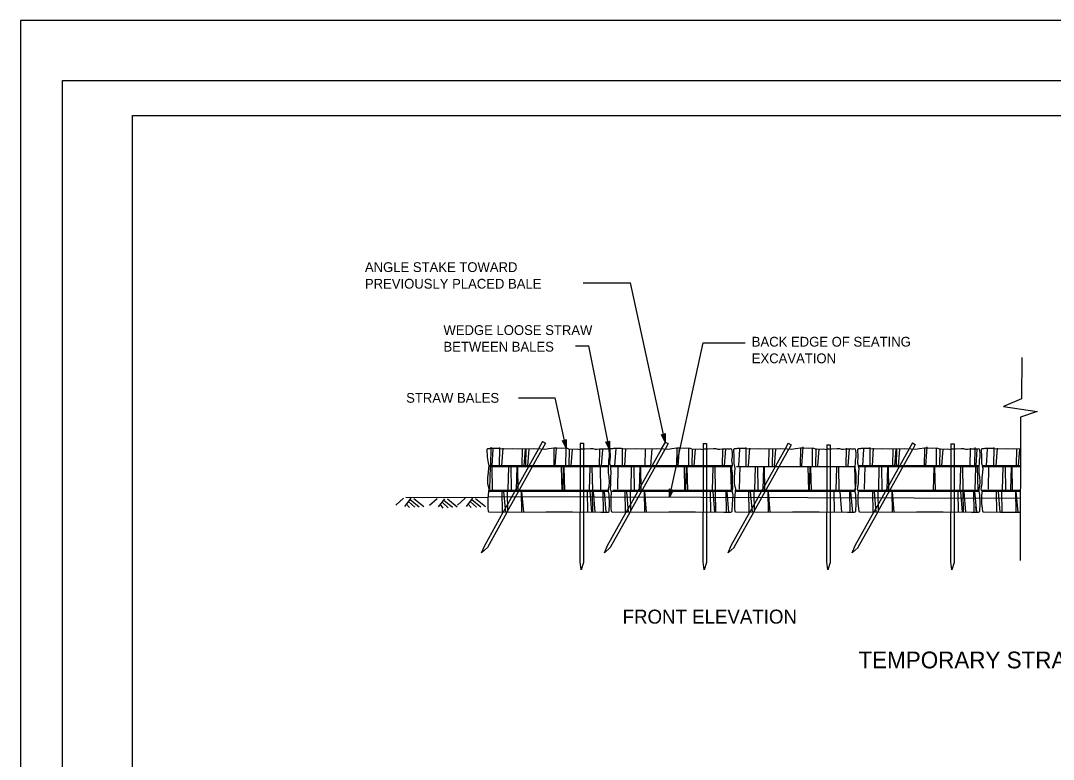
# Model space of a CAD drawing. Extents: x -893 to 867, y -474 to 712.
# Drawn here: x -893 to -154, y 183 to 712 of the extents above; entities that cross this region are included whole.
import ezdxf

# ---------------------------------------------------------------- set-up
doc = ezdxf.new("R2010")
doc.units = 0
for name, color, linetype in [('border_PLOTTING-ELEMENTS', 7, 'Continuous'), ('border_rw_22x34_Cut_Lines', 7, 'Continuous'), ('border_SHEET', 7, 'Continuous'), ('rd_PROFILE-OG', 7, 'Continuous'), ('temp_CONSTRUCTION', 7, 'Continuous'), ('temp_CONSTRUCTION-anno', 7, 'Continuous')]:
    doc.layers.add(name, color=color, linetype=linetype)

msp = doc.modelspace()

# ---------------------------------------------------------------- linework, layer by layer
at = {"layer": 'border_PLOTTING-ELEMENTS'}
for points in [[(-893.45, -474.05), (866.55, -474.05), (866.55, 711.96), (-893.45, 711.96)], [(-863.45, 668.96), (836.55, 668.96), (836.55, -431.05), (-863.45, -431.05)]]:
    msp.add_lwpolyline(points, close=True, dxfattribs=at)
at = {"layer": 'border_rw_22x34_Cut_Lines'}
msp.add_lwpolyline([(-863.45, 668.96), (836.55, 668.96), (836.55, -431.05), (-863.45, -431.05)], close=True, dxfattribs=at)
at = {"layer": 'border_SHEET'}
for p, q in [((-813.45, 643.96), (811.55, 643.96)), ((-813.45, -406.05), (-813.45, 643.96))]:
    msp.add_line(p, q, dxfattribs=at)
at = {"layer": 'rd_PROFILE-OG'}
for p, q in [((-619.28, 369.8), (-624.84, 364.85)), ((-614.01, 369.76), (-618.59, 363.93)), ((-559.16, 370.08), (-617.72, 370.27)), ((-611.87, 369.74), (-604.84, 363.95)), ((-575.11, 369.8), (-580.67, 364.85)), ((-569.84, 369.76), (-574.42, 363.93)), ((-567.7, 369.74), (-560.67, 363.95)), ((-617.13, 365.6), (-615.12, 363.14)), ((-615.61, 367.28), (-611.32, 363.37)), ((-614.46, 368.89), (-608.18, 363.71)), ((-595.25, 369.44), (-600.81, 364.5)), ((-589.98, 369.41), (-594.56, 363.58)), ((-593.1, 365.25), (-591.09, 362.78)), ((-591.58, 366.92), (-587.29, 363.02)), ((-590.43, 368.53), (-584.15, 363.36)), ((-587.84, 369.39), (-580.81, 363.6)), ((-572.96, 365.6), (-570.95, 363.14)), ((-571.44, 367.28), (-567.15, 363.37)), ((-570.29, 368.89), (-564.01, 363.71))]:
    msp.add_line(p, q, dxfattribs=at)
at = {"layer": 'temp_CONSTRUCTION'}
for p, q in [((-519.81, 410.36), (-522.74, 405.09)), ((-517.75, 409.22), (-520.09, 404.99)), ((-519.81, 410.36), (-517.75, 409.22)), ((-492.77, 409.32), (-492.77, 404.67)), ((-492.77, 409.32), (-490.41, 409.32)), ((-490.41, 409.32), (-490.41, 405.04)), ((-431.95, 410.08), (-434.72, 405.09)), ((-429.88, 408.93), (-432.07, 404.99)), ((-431.95, 410.08), (-429.88, 408.93)), ((-404.75, 408.97), (-404.75, 404.67)), ((-404.75, 408.97), (-402.38, 408.97)), ((-402.38, 408.97), (-402.38, 405.04)), ((-343.83, 409.3), (-346.17, 405.09)), ((-343.83, 409.3), (-341.76, 408.15)), ((-341.76, 408.15), (-343.52, 404.99)), ((-316.19, 408), (-316.19, 404.67)), ((-316.19, 408), (-313.83, 408)), ((-313.83, 408), (-313.83, 405.04)), ((-254.93, 409.5), (-257.38, 405.09)), ((-254.93, 409.5), (-252.87, 408.35)), ((-252.87, 408.35), (-254.73, 404.99)), ((-227.4, 408.7), (-227.4, 404.67)), ((-227.4, 408.7), (-225.04, 408.7)), ((-225.04, 408.7), (-225.04, 405.04)), ((-556.77, 393.04), (-556.6, 406.39)), ((-555.92, 393.1), (-555.07, 404.91)), ((-550.61, 393.04), (-550.44, 406.24)), ((-548.96, 393.1), (-548.05, 405.77)), ((-522.72, 405.13), (-547.87, 359.88)), ((-520.18, 404.83), (-545.23, 359.78)), ((-534.3, 393.04), (-534.15, 405.33)), ((-532.85, 393.1), (-532, 404.91)), ((-531.62, 393.04), (-531.46, 405.33)), ((-530.27, 393.1), (-529.42, 404.91)), ((-511.57, 393.04), (-511.42, 405.33)), ((-510.72, 393.1), (-509.81, 405.69)), ((-503.11, 393.04), (-502.96, 405.45)), ((-500.68, 393.04), (-500.53, 404.83)), ((-499.23, 393.1), (-498.38, 404.91)), ((-492.77, 404.68), (-492.77, 360.14)), ((-490.41, 404.99), (-490.41, 360.11)), ((-478.91, 393.04), (-478.76, 404.99)), ((-477.46, 393.1), (-476.63, 404.72)), ((-467.9, 392.96), (-467.01, 405.4)), ((-462.59, 392.96), (-462.44, 405.32)), ((-460.95, 392.96), (-460.08, 405.09)), ((-434.7, 405.13), (-459.85, 359.88)), ((-432.16, 404.83), (-457.2, 359.78)), ((-446.28, 392.96), (-446.13, 405.07)), ((-442.26, 392.96), (-441.38, 405.18)), ((-423.55, 393.04), (-423.4, 405.33)), ((-422.7, 393.1), (-421.79, 405.69)), ((-415.09, 393.04), (-414.94, 405.33)), ((-412.66, 393.04), (-412.51, 404.83)), ((-411.21, 393.1), (-410.36, 404.91)), ((-404.75, 404.68), (-404.75, 360.14)), ((-402.38, 404.99), (-402.38, 360.11)), ((-390.89, 393.04), (-390.74, 404.97)), ((-389.44, 393.1), (-388.57, 405.26)), ((-379.34, 393.1), (-378.49, 404.91)), ((-374.03, 393.04), (-373.87, 406.24)), ((-372.38, 393.1), (-371.47, 405.77)), ((-346.14, 405.13), (-371.29, 359.88)), ((-343.61, 404.83), (-368.65, 359.78)), ((-357.72, 393.04), (-357.57, 405.33)), ((-355.04, 393.04), (-354.89, 405.33)), ((-353.69, 393.1), (-352.84, 404.91)), ((-334.99, 393.04), (-334.84, 405.33)), ((-334.14, 393.1), (-333.17, 406.56)), ((-326.53, 393.04), (-326.38, 405.33)), ((-324.1, 393.04), (-323.95, 405.33)), ((-322.65, 393.1), (-321.8, 404.91)), ((-316.19, 404.68), (-316.19, 360.14)), ((-313.83, 404.99), (-313.83, 360.11)), ((-302.33, 393.04), (-302.17, 405.77)), ((-300.88, 393.1), (-300.01, 405.26)), ((-290.55, 393.1), (-289.7, 404.91)), ((-285.25, 393.04), (-285.08, 406.24)), ((-283.6, 393.1), (-282.69, 405.77)), ((-257.36, 405.13), (-282.51, 359.88)), ((-254.82, 404.83), (-279.86, 359.78)), ((-268.94, 393.04), (-268.79, 405.33)), ((-267.49, 393.1), (-266.64, 404.91)), ((-266.26, 393.04), (-266.1, 405.33)), ((-264.91, 393.1), (-264.06, 404.91)), ((-246.21, 393.04), (-246.05, 405.33)), ((-245.36, 393.1), (-244.39, 406.56)), ((-237.75, 393.04), (-237.6, 405.33)), ((-235.32, 393.04), (-235.16, 405.33)), ((-233.87, 393.1), (-233.02, 404.91)), ((-227.4, 404.68), (-227.4, 360.14)), ((-225.04, 404.99), (-225.04, 360.11)), ((-213.55, 393.04), (-213.39, 405.77)), ((-210.17, 393.04), (-210, 406.16)), ((-209.32, 393.1), (-208.47, 404.91)), ((-201.96, 393.1), (-201.11, 404.91)), ((-196.65, 393.04), (-196.49, 406.24)), ((-195.01, 393.1), (-194.09, 405.77)), ((-180.35, 393.04), (-180.19, 405.33)), ((-178.9, 393.1), (-178.05, 404.91)), ((-472.6, 392.96), (-558.33, 392.96)), ((-557.5, 376.42), (-557.08, 392.61)), ((-472.68, 392.36), (-557.49, 392.36)), ((-555.55, 375.72), (-555.9, 392.38)), ((-544.42, 375.78), (-543.99, 392.32)), ((-541.96, 375.72), (-542.3, 392.08)), ((-538.4, 375.72), (-537.97, 392.2)), ((-537.13, 375.66), (-537.48, 392.32)), ((-505.8, 375.4), (-506.15, 392.23)), ((-505.1, 375.75), (-504.67, 392.11)), ((-503.83, 375.34), (-504.18, 392.17)), ((-486.14, 375.6), (-485.71, 392.02)), ((-483.87, 375.66), (-484.21, 392.02)), ((-478.05, 375.66), (-478.39, 392.26)), ((-384.58, 392.96), (-471.19, 392.96)), ((-384.66, 392.36), (-470.89, 392.36)), ((-465.94, 376.42), (-465.52, 392.36)), ((-456.4, 375.78), (-455.97, 392.36)), ((-453.94, 375.72), (-454.28, 392.36)), ((-450.38, 375.72), (-449.94, 392.36)), ((-449.11, 375.66), (-449.46, 392.36)), ((-417.78, 375.4), (-418.13, 392.23)), ((-417.08, 375.75), (-416.65, 392.11)), ((-415.81, 375.34), (-416.16, 392.17)), ((-398.12, 375.6), (-397.69, 392.02)), ((-395.85, 375.66), (-396.19, 392.02)), ((-384.54, 375.66), (-384.89, 392.26)), ((-384.36, 375.66), (-384.71, 392.26)), ((-296.1, 392.36), (-380.91, 392.36)), ((-378.68, 376.42), (-378.25, 392.61)), ((-367.84, 375.78), (-367.41, 392.32)), ((-365.38, 375.72), (-365.72, 392.08)), ((-361.82, 375.72), (-361.39, 392.2)), ((-360.55, 375.66), (-360.9, 392.32)), ((-329.22, 375.4), (-329.57, 392.23)), ((-328.52, 375.75), (-328.09, 392.11)), ((-327.25, 375.34), (-327.6, 392.17)), ((-309.56, 375.6), (-309.13, 392.02)), ((-307.29, 375.66), (-307.63, 392.02)), ((-295.75, 375.66), (-296.1, 392.26)), ((-295.58, 375.66), (-295.92, 392.26)), ((-207.24, 392.96), (-293.64, 392.96)), ((-207.31, 392.36), (-293.22, 392.36)), ((-289.15, 376.42), (-288.72, 392.61)), ((-279.06, 375.78), (-278.63, 392.32)), ((-276.59, 375.72), (-276.94, 392.08)), ((-273.04, 375.72), (-272.6, 392.2)), ((-271.76, 375.66), (-272.11, 392.32)), ((-239.73, 375.75), (-239.31, 392.11)), ((-238.47, 375.34), (-238.82, 392.17)), ((-220.77, 375.6), (-220.34, 392.02)), ((-218.5, 375.66), (-218.85, 392.02)), ((-210.08, 375.6), (-209.65, 392.14)), ((-207.5, 392.36), (-209.44, 392.36)), ((-207.91, 375.66), (-208.26, 392.26)), ((-177.66, 392.96), (-205.04, 392.96)), ((-177.66, 392.36), (-204.62, 392.36)), ((-200.55, 376.42), (-200.13, 392.61)), ((-190.46, 375.78), (-190.03, 392.32)), ((-188, 375.72), (-188.34, 392.08)), ((-184.44, 375.72), (-184.01, 392.2)), ((-183.17, 375.66), (-183.52, 392.32)), ((-177.66, 393.04), (-177.66, 393.36)), ((-472.52, 374.72), (-558.54, 374.72)), ((-177.66, 369.55), (-558.27, 370.82)), ((-473.06, 375.44), (-557.49, 375.44)), ((-548.38, 359.87), (-548.68, 374.69)), ((-546.14, 359.87), (-547.38, 374.69)), ((-544.6, 359.87), (-544.91, 374.69)), ((-534.52, 359.87), (-534.82, 374.69)), ((-533.28, 359.87), (-534.52, 374.69)), ((-487.32, 359.87), (-487.63, 374.69)), ((-484.49, 359.87), (-485.73, 374.69)), ((-483.76, 359.87), (-484.07, 374.69)), ((-482.12, 359.87), (-483.36, 374.69)), ((-476.03, 359.87), (-476.34, 374.69)), ((-474.3, 359.87), (-475.53, 374.69)), ((-384.5, 374.72), (-470.52, 374.72)), ((-385.04, 375.44), (-469.47, 375.44)), ((-460.35, 359.87), (-460.66, 374.69)), ((-458.12, 359.87), (-459.36, 374.69)), ((-456.58, 359.87), (-456.89, 374.69)), ((-446.49, 359.87), (-446.8, 374.69)), ((-445.26, 359.87), (-446.49, 374.69)), ((-399.3, 359.87), (-399.61, 374.69)), ((-396.47, 359.87), (-397.71, 374.69)), ((-395.74, 359.87), (-396.05, 374.69)), ((-388.01, 359.87), (-388.32, 374.69)), ((-386.27, 359.87), (-387.51, 374.69)), ((-295.94, 374.72), (-381.97, 374.72)), ((-296.48, 375.44), (-380.91, 375.44)), ((-371.8, 359.87), (-372.11, 374.69)), ((-369.56, 359.87), (-370.8, 374.69)), ((-368.02, 359.87), (-368.33, 374.69)), ((-357.94, 359.87), (-358.25, 374.69)), ((-356.7, 359.87), (-357.94, 374.69)), ((-310.75, 359.87), (-311.05, 374.69)), ((-305.55, 359.87), (-306.78, 374.69)), ((-299.45, 359.87), (-299.76, 374.69)), ((-297.72, 359.87), (-298.95, 374.69)), ((-207.16, 374.72), (-293.64, 374.72)), ((-207.7, 375.44), (-293.52, 375.44)), ((-283.01, 359.87), (-283.32, 374.69)), ((-280.78, 359.87), (-282.02, 374.69)), ((-279.24, 359.87), (-279.54, 374.69)), ((-269.15, 359.87), (-269.46, 374.69)), ((-267.92, 359.87), (-269.15, 374.69)), ((-221.96, 359.87), (-222.27, 374.69)), ((-219.13, 359.87), (-220.37, 374.69)), ((-218.4, 359.87), (-218.71, 374.69)), ((-216.76, 359.87), (-218, 374.69)), ((-210.67, 359.87), (-210.98, 374.69)), ((-208.93, 359.87), (-210.17, 374.69)), ((-207.89, 375.44), (-209.44, 375.44)), ((-207.35, 374.72), (-209.44, 374.72)), ((-177.66, 374.72), (-205.04, 374.72)), ((-177.66, 375.44), (-204.92, 375.44)), ((-194.42, 359.87), (-194.73, 374.69)), ((-192.19, 359.87), (-193.42, 374.69)), ((-190.64, 359.87), (-190.95, 374.69)), ((-180.56, 359.87), (-180.87, 374.69)), ((-179.32, 359.87), (-180.56, 374.69)), ((-209.12, 359.87), (-209.44, 363.63)), ((-563.45, 330.62), (-561.18, 335.92)), ((-559.26, 334.51), (-563.44, 330.65)), ((-475.43, 330.62), (-473.16, 335.92)), ((-471.24, 334.51), (-475.42, 330.65)), ((-386.87, 330.62), (-384.6, 335.92)), ((-382.68, 334.51), (-386.86, 330.65)), ((-298.09, 330.62), (-295.82, 335.92)), ((-293.9, 334.51), (-298.08, 330.65)), ((-492.17, 318.43), (-492.76, 324.16)), ((-490.4, 323.86), (-492.17, 318.45)), ((-404.15, 318.43), (-404.74, 324.16)), ((-402.38, 323.86), (-404.15, 318.45)), ((-315.59, 318.43), (-316.19, 324.16)), ((-313.82, 323.86), (-315.59, 318.45)), ((-226.81, 318.43), (-227.4, 324.16)), ((-225.04, 323.86), (-226.81, 318.45))]:
    msp.add_line(p, q, dxfattribs=at)
for points in [[(-472.52, 374.72), (-472.44, 376.39), (-472.06, 378.39), (-471.9, 381.33), (-471.98, 385.05), (-472.52, 388.05), (-472.6, 391.29), (-472.6, 392.96), (-472.37, 394.52), (-472.21, 397.04), (-471.9, 399.44), (-471.9, 402.2), (-472.06, 404.12), (-472.37, 404.96), (-472.99, 405.14), (-473.6, 404.96), (-474.84, 405.02), (-475.69, 405.14), (-476.23, 404.9), (-477.62, 405.02), (-479.09, 404.96), (-480.86, 404.78), (-481.95, 404.72), (-483.57, 405.2), (-485.42, 405.2), (-489.44, 405.02), (-492.3, 404.9), (-493.07, 404.48), (-495, 404.96), (-500.41, 404.84), (-502.49, 405.62), (-506.12, 405.56), (-509.52, 405.68), (-511.69, 405.62), (-515.24, 405.26), (-518.17, 404.84), (-521.11, 404.96), (-526.05, 405.26), (-536.71, 405.02), (-541.43, 405.2), (-549.07, 405.08), (-551.16, 405.44), (-552.86, 405.38), (-554.25, 405.38), (-555.95, 405.44), (-557.03, 405.44), (-557.72, 405.2), (-559.11, 405.26), (-559.58, 404.72), (-559.42, 399.56), (-558.81, 395.12), (-558.33, 392.96), (-558.57, 391.29), (-558.81, 388.35), (-559.11, 384.75), (-559.19, 380.25), (-558.27, 376.39), (-558.54, 374.72)], [(-384.5, 374.72), (-384.01, 374.67), (-383.63, 376.67), (-383.88, 381.33), (-383.72, 387.96), (-384.26, 390.96), (-384.58, 391.29), (-384.11, 392.34), (-383.87, 393.9), (-384.19, 397.04), (-383.88, 399.44), (-383.88, 402.2), (-384.04, 404.12), (-384.35, 404.96), (-384.96, 405.14), (-385.58, 404.96), (-386.82, 405.02), (-387.67, 405.14), (-388.21, 404.9), (-389.6, 405.02), (-391.07, 404.96), (-392.84, 404.78), (-393.93, 404.72), (-395.55, 405.2), (-397.4, 405.2), (-401.42, 405.02), (-404.28, 404.9), (-405.05, 404.48), (-406.98, 404.96), (-412.39, 404.84), (-414.47, 405.62), (-418.1, 405.56), (-421.5, 405.68), (-423.67, 405.62), (-427.22, 405.26), (-430.15, 404.84), (-433.09, 404.96), (-438.03, 405.26), (-448.69, 405.02), (-453.4, 405.2), (-461.05, 405.08), (-463.14, 405.44), (-464.84, 405.38), (-466.23, 405.38), (-467.93, 405.44), (-469.01, 405.44), (-469.7, 405.2), (-471.09, 405.26), (-471.56, 404.72), (-471.4, 399.56), (-471.74, 395.24), (-471.38, 392.82), (-471.01, 391.38), (-470.78, 388.35), (-471.09, 384.75), (-471.17, 380.25), (-471.38, 376.23), (-470.52, 374.72)], [(-295.94, 374.72), (-295.87, 376.39), (-295.48, 378.39), (-295.33, 381.33), (-295.23, 387.32), (-295.77, 390.31), (-296.02, 391.29), (-296.02, 392.96), (-295.79, 394.52), (-295.63, 397.04), (-295.33, 399.44), (-295.33, 402.2), (-295.48, 404.12), (-295.79, 404.96), (-296.41, 405.14), (-297.03, 404.96), (-298.26, 405.02), (-299.11, 405.14), (-299.65, 404.9), (-301.04, 405.02), (-302.51, 404.96), (-304.29, 404.78), (-305.37, 404.72), (-306.99, 405.2), (-308.84, 405.2), (-312.86, 405.02), (-315.72, 404.9), (-316.49, 404.48), (-318.42, 404.96), (-323.83, 404.84), (-325.92, 405.62), (-329.55, 405.56), (-332.94, 405.68), (-335.11, 405.62), (-338.66, 405.26), (-341.6, 404.84), (-344.53, 404.96), (-349.48, 405.26), (-360.14, 405.02), (-364.85, 405.2), (-372.49, 405.08), (-374.58, 405.44), (-376.28, 405.38), (-377.67, 405.38), (-379.37, 405.44), (-380.45, 405.44), (-381.15, 405.2), (-382.54, 405.26), (-383, 404.72), (-382.85, 399.56), (-382.76, 394.81), (-382.28, 392.65), (-382, 391.29), (-382.23, 388.35), (-382.54, 384.75), (-382.61, 380.25), (-381.69, 376.39), (-381.97, 374.72)], [(-207.16, 374.72), (-207.08, 376.39), (-206.7, 378.39), (-206.54, 381.33), (-206.62, 385.05), (-207.16, 388.05), (-207.24, 391.29), (-207.24, 392.96), (-207.01, 394.52), (-206.85, 397.04), (-206.54, 399.44), (-206.54, 402.2), (-206.7, 404.12), (-207.01, 404.96), (-207.62, 405.14), (-208.24, 404.96), (-209.48, 405.02), (-210.33, 405.14), (-210.87, 404.9), (-212.26, 405.02), (-213.73, 404.96), (-215.5, 404.78), (-216.58, 404.72), (-218.21, 405.2), (-220.06, 405.2), (-224.08, 405.02), (-226.93, 404.9), (-227.71, 404.48), (-229.64, 404.96), (-235.05, 404.84), (-237.13, 405.62), (-240.76, 405.56), (-244.16, 405.68), (-246.32, 405.62), (-249.88, 405.26), (-252.81, 404.84), (-255.75, 404.96), (-260.69, 405.26), (-271.35, 405.02), (-276.06, 405.2), (-283.71, 405.08), (-285.8, 405.44), (-287.5, 405.38), (-288.89, 405.38), (-290.59, 405.44), (-291.67, 405.44), (-292.36, 405.2), (-293.75, 405.26), (-294.22, 404.72), (-294.06, 399.56), (-294.16, 395.13), (-293.68, 392.96), (-293.21, 391.29), (-293.44, 388.35), (-293.75, 384.75), (-293.83, 380.25), (-294.48, 376.22), (-293.84, 374.78)], [(-177.66, 405.13), (-182.76, 405.02), (-187.47, 405.2), (-195.12, 405.08), (-197.2, 405.44), (-198.9, 405.38), (-200.29, 405.38), (-201.99, 405.44), (-203.07, 405.44), (-203.77, 405.2), (-205.16, 405.26), (-205.62, 404.72), (-205.47, 399.56), (-205.56, 395.13), (-205.08, 392.96), (-204.62, 391.29), (-204.85, 388.35), (-205.16, 384.75), (-205.24, 380.25), (-205.89, 376.22), (-205.25, 374.78)], [(-558.54, 374.72), (-558.96, 369.65), (-558.96, 366.83), (-558.88, 362.69), (-558.73, 360.35), (-558.27, 360.05), (-545.75, 359.75), (-517.48, 359.99), (-498.24, 360.17), (-478.08, 359.93), (-472.9, 359.81), (-472.13, 360.29), (-472.13, 360.89), (-471.75, 365.63), (-471.98, 372.53), (-472.52, 374.72)], [(-470.52, 374.72), (-470.94, 369.65), (-470.94, 366.83), (-470.86, 362.69), (-470.71, 360.35), (-470.24, 360.05), (-457.73, 359.75), (-429.46, 359.99), (-410.22, 360.17), (-390.06, 359.93), (-384.88, 359.81), (-384.11, 360.29), (-384.11, 360.89), (-383.72, 365.63), (-383.28, 372.3), (-383.83, 374.5)], [(-381.97, 374.72), (-382.38, 369.65), (-382.38, 366.83), (-382.31, 362.69), (-382.15, 360.35), (-381.69, 360.05), (-369.17, 359.75), (-340.9, 359.99), (-321.67, 360.17), (-301.51, 359.93), (-296.33, 359.81), (-295.55, 360.29), (-295.55, 360.89), (-295.17, 365.63), (-295.4, 372.53), (-295.94, 374.72)], [(-293.82, 374.3), (-294.12, 370.74), (-294.12, 366.15), (-293.52, 362.69), (-293.37, 360.35), (-292.9, 360.05), (-280.39, 359.75), (-252.12, 359.99), (-232.88, 360.17), (-212.72, 359.93), (-207.54, 359.81), (-206.77, 360.29), (-206.77, 360.89), (-206.38, 365.63), (-206.62, 372.53), (-207.16, 374.72)], [(-205.23, 374.3), (-205.53, 370.74), (-205.53, 366.15), (-204.93, 362.69), (-204.77, 360.35), (-204.31, 360.05), (-191.79, 359.75), (-177.66, 359.87)], [(-561.19, 335.91), (-547.9, 359.83)], [(-545.31, 359.63), (-559.27, 334.51)], [(-492.77, 324.15), (-492.77, 360.06)], [(-490.41, 360.07), (-490.41, 323.86)], [(-473.17, 335.91), (-459.88, 359.83)], [(-457.29, 359.63), (-471.25, 334.51)], [(-404.75, 324.15), (-404.75, 360.06)], [(-402.38, 360.07), (-402.38, 323.86)], [(-384.61, 335.91), (-371.32, 359.83)], [(-368.73, 359.63), (-382.69, 334.51)], [(-316.19, 324.15), (-316.19, 360.06)], [(-313.83, 360.07), (-313.83, 323.86)], [(-295.83, 335.91), (-282.54, 359.83)], [(-279.94, 359.63), (-293.91, 334.51)], [(-227.4, 324.15), (-227.4, 360.06)], [(-225.04, 360.07), (-225.04, 323.86)]]:
    msp.add_lwpolyline(points, dxfattribs=at)
at = {"layer": 'temp_CONSTRUCTION-anno'}
for p, q in [((-490.62, 524.17), (-456.86, 524.17)), ((-431.95, 410.08), (-456.86, 524.17)), ((-428.79, 370.39), (-404.74, 481.24)), ((-404.74, 481.24), (-374.58, 481.24)), ((-496.25, 479.07), (-486.73, 479.07)), ((-471.92, 404.75), (-486.73, 479.07)), ((-176.65, 470.61), (-176.8, 441.08)), ((-537.1, 441.72), (-510.78, 441.72)), ((-502.97, 405.73), (-510.78, 441.72)), ((-176.8, 441.08), (-189.67, 435.56)), ((-189.67, 435.56), (-165.63, 431.99)), ((-165.63, 431.99), (-177.59, 427.84)), ((-177.59, 427.84), (-177.69, 325.16)), ((-431.95, 410.08), (-434.48, 415.57)), ((-434.48, 415.57), (-434.48, 415.57)), ((-434.48, 415.57), (-433.04, 415.08)), ((-432.24, 411.42), (-434.09, 415.42)), ((-432.52, 412.74), (-433.72, 415.32)), ((-432.81, 414.07), (-433.32, 415.17)), ((-433.04, 415.08), (-431.91, 416.13)), ((-432.8, 415.31), (-432.81, 414.07)), ((-432.51, 415.55), (-432.52, 412.74)), ((-432.21, 415.85), (-432.24, 411.41)), ((-431.91, 416.13), (-431.95, 410.08)), ((-431.91, 416.13), (-431.91, 416.13)), ((-502.97, 405.73), (-505.4, 411.27)), ((-505.4, 411.27), (-505.4, 411.27)), ((-505.4, 411.27), (-503.97, 410.75)), ((-503.24, 407.07), (-505.01, 411.11)), ((-503.5, 408.4), (-504.64, 411)), ((-503.76, 409.73), (-504.25, 410.85)), ((-503.97, 410.75), (-502.82, 411.78)), ((-503.73, 410.97), (-503.76, 409.73)), ((-503.43, 411.21), (-503.5, 408.4)), ((-503.13, 411.5), (-503.24, 407.06)), ((-502.82, 411.78), (-502.97, 405.73)), ((-502.82, 411.78), (-502.82, 411.78)), ((-471.92, 404.75), (-474.35, 410.29)), ((-474.35, 410.29), (-474.35, 410.29)), ((-474.35, 410.29), (-472.92, 409.77)), ((-472.19, 406.1), (-473.96, 410.14)), ((-472.45, 407.42), (-473.59, 410.03)), ((-472.71, 408.76), (-473.2, 409.87)), ((-472.92, 409.77), (-471.77, 410.8)), ((-472.68, 410), (-472.71, 408.76)), ((-472.38, 410.23), (-472.45, 407.42)), ((-472.08, 410.53), (-472.19, 406.09)), ((-471.77, 410.8), (-471.92, 404.75)), ((-471.77, 410.8), (-471.77, 410.8)), ((-431.95, 410.08), (-431.95, 410.08)), ((-502.97, 405.73), (-502.97, 405.73)), ((-471.92, 404.75), (-471.92, 404.75)), ((-428.81, 376.44), (-428.81, 376.44)), ((-428.79, 370.39), (-428.79, 370.39)), ((-426.25, 375.88), (-426.25, 375.88))]:
    msp.add_line(p, q, dxfattribs=at)
msp.add_lwpolyline([(-426.25, 375.88), (-428.79, 370.39), (-428.81, 376.44), (-428.52, 376.16), (-428.5, 371.73), (-426.63, 375.75), (-427.02, 375.62), (-428.21, 373.04), (-428.22, 375.88), (-427.92, 375.6), (-427.92, 374.37), (-427.4, 375.49), (-427.7, 375.39), (-428.81, 376.44), (-427.7, 375.39)], close=True, dxfattribs=at)

# ---------------------------------------------------------------- texts
for s, height, p in [('ANGLE STAKE TOWARD', 7, (-646.96, 531.87)), ('PREVIOUSLY PLACED BALE', 7, (-646.96, 519.97)), ('WEDGE LOOSE STRAW', 7, (-590.71, 486.77)), ('BETWEEN BALES', 7, (-590.71, 474.87)), ('BACK EDGE OF SEATING', 7, (-369.98, 478.44)), ('EXCAVATION', 7, (-369.98, 466.54)), ('STRAW BALES', 7, (-617.43, 438.22)), ('FRONT ELEVATION', 10, (-462.44, 279.99)), ('TEMPORARY STRAW BALE BARRIER', 12, (-293.55, 247.94))]:
    msp.add_text(s, height=height, dxfattribs=at).set_placement(p)

doc.saveas('drawing.dxf')
